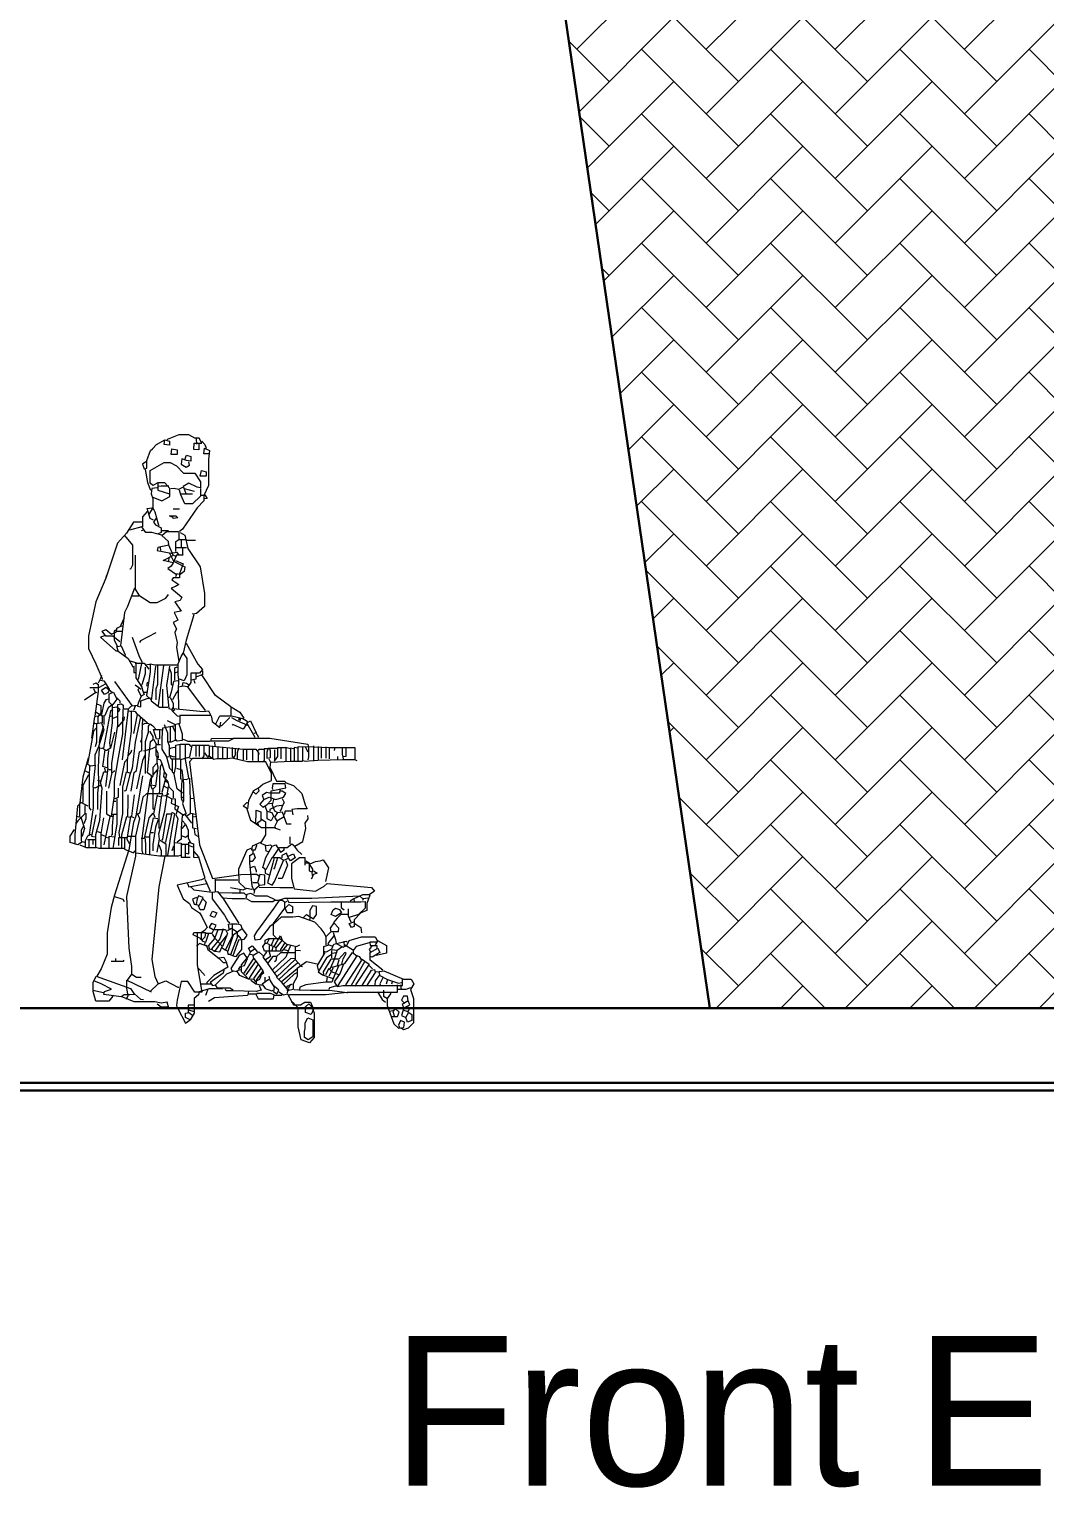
# Model space of a CAD drawing. Header units: inches. Extents: x 17.6 to 55, y 11.8 to 85.9.
# Drawn here: x 23.501 to 26.212, y 58.382 to 62.276 of the extents above; entities that cross this region are included whole.
import ezdxf

# ---------------------------------------------------------------- set-up
doc = ezdxf.new("R2010")
doc.units = ezdxf.units.IN
doc.header["$MEASUREMENT"] = 0
doc.layers.add('01-Text 1 100', color=250, linetype='Continuous')
doc.layers.add('HATCH F 1 100', color=7, linetype='Continuous', lineweight=0, true_color=0xc9c9c9)
doc.layers.add('WALL 1 100', color=250, linetype='Continuous', lineweight=30)
doc.styles.add('SS Projects_100_notes', font='bahnschrift.ttf', dxfattribs={"height": 0.4})

msp = doc.modelspace()

# ---------------------------------------------------------------- hatches: boundary and pattern name
at = {"layer": 'HATCH F 1 100'}
h = msp.add_hatch(dxfattribs=at)
h.set_pattern_fill('AR-HBONE', color=256, scale=0.0012, style=0)
h.set_pattern_definition([(45, (-1398.88951, -763.15725), (2e-17, 0.1724209175), [0.36576, -0.12192]), (135, (-1398.8033, -763.07104), (2e-17, 0.1724209175), [0.36576, -0.12192])])
h.paths.add_polyline_path([(25.3177, 59.6624), (29.1208, 59.6624), (29.1208, 64.1743), (29.0177, 60.3624), (26.2677, 60.3624), (26.2677, 62.2124), (29.0177, 62.2124), (29.1208, 64.1743), (24.865, 62.7638)])

# ---------------------------------------------------------------- linework, layer by layer
for points in [[(23.8123, 61.1206), (23.8028, 61.1144), (23.8075, 61.1017), (23.8146, 61.1033), (23.8146, 61.1238), (23.8249, 61.1506), (23.8296, 61.1553), (23.8406, 61.1664), (23.8627, 61.179), (23.8753, 61.1758), (23.8753, 61.1648), (23.8611, 61.1664), (23.8627, 61.179)], [(23.9533, 61.1679), (23.9533, 61.1522), (23.9399, 61.1537), (23.9415, 61.1703), (23.962, 61.1703), (23.9541, 61.1837), (23.9431, 61.1837), (23.9273, 61.1924), (23.9005, 61.1924), (23.869, 61.1805), (23.869, 61.179)], [(23.9462, 61.1821), (23.9478, 61.1679)], [(23.962, 61.1758), (23.9699, 61.1664), (23.973, 61.1569)], [(23.8816, 61.1553), (23.8958, 61.1522), (23.8958, 61.1404), (23.88, 61.1404), (23.8816, 61.1553)], [(23.9163, 61.127), (23.921, 61.138), (23.9321, 61.1348), (23.9321, 61.1222), (23.921, 61.1238), (23.9084, 61.1285), (23.9068, 61.1144), (23.9194, 61.1065), (23.9289, 61.1112), (23.9273, 61.1206)], [(23.9825, 61.1419), (23.9667, 61.1419), (23.9683, 61.1569), (23.9817, 61.1506), (23.9797, 61.127), (23.9797, 61.0576), (23.9667, 61.0308), (23.9588, 61.0308)], [(23.8107, 61.1002), (23.817, 61.0655), (23.8249, 61.045)], [(23.8312, 61.0261), (23.8548, 61.0166), (23.8761, 61.0277), (23.8761, 61.0497), (23.8627, 61.0647), (23.8438, 61.0647), (23.8312, 61.0576), (23.8241, 61.0639), (23.8241, 61.097), (23.8611, 61.1191), (23.8769, 61.1191), (23.8942, 61.1096), (23.9131, 61.0907), (23.9431, 61.0907), (23.9581, 61.0671), (23.9581, 61.0513), (23.9494, 61.0529), (23.9273, 61.0639), (23.9116, 61.0544), (23.9147, 61.0497)], [(23.9604, 61.097), (23.973, 61.0939), (23.973, 61.082), (23.9573, 61.082), (23.9604, 61.097)], [(23.8438, 61.0623), (23.8438, 61.045), (23.8753, 61.0355)], [(23.8422, 61.0513), (23.828, 61.0497), (23.8265, 61.0355), (23.8304, 61.0229), (23.8304, 60.9977), (23.8201, 60.9804)], [(23.8737, 61.0552), (23.8532, 61.0552), (23.8438, 61.0544)], [(23.9116, 61.0529), (23.899, 61.0466), (23.8879, 61.0497), (23.8785, 61.0481)], [(23.9581, 61.0497), (23.9581, 61.0292), (23.9368, 61.0088), (23.9163, 61.0088), (23.9053, 61.0324), (23.9021, 61.045)], [(23.9667, 61.0308), (23.9667, 61.0166), (23.9494, 60.9977), (23.91, 60.941), (23.9021, 60.9347)], [(23.9068, 61.0348), (23.9368, 61.0348)], [(23.9194, 61.0355), (23.9147, 61.0497), (23.9415, 61.0418)], [(23.9699, 61.0324), (23.9762, 61.0229), (23.9683, 61.0214)], [(23.8154, 60.9882), (23.8036, 60.9741), (23.8036, 60.9473)], [(23.8328, 60.9646), (23.8233, 60.9693), (23.8154, 60.9961), (23.828, 60.9977), (23.8328, 60.9946)], [(23.8312, 60.9977), (23.8359, 60.9867), (23.8454, 60.9552), (23.8469, 60.9504)], [(23.8848, 60.9953), (23.9021, 60.9953)], [(23.8028, 60.9591), (23.7792, 60.9591), (23.7602, 60.9299), (23.7366, 60.9031), (23.7051, 60.8101), (23.6783, 60.7471), (23.6594, 60.6557), (23.6594, 60.6226), (23.6783, 60.5816), (23.6956, 60.5422), (23.6956, 60.5391)], [(23.8548, 60.9252), (23.828, 60.9323), (23.8123, 60.9323), (23.8012, 60.9473), (23.7681, 60.9378)], [(23.8391, 60.9693), (23.8328, 60.9599), (23.8375, 60.952), (23.8532, 60.9441), (23.8532, 60.9315), (23.8454, 60.9284)], [(23.8816, 60.9725), (23.8753, 60.9764), (23.8926, 60.9764), (23.8974, 60.9709), (23.8848, 60.9693), (23.8832, 60.9772)], [(23.7555, 60.9236), (23.7768, 60.8984), (23.7768, 60.8448), (23.7713, 60.8338), (23.7697, 60.8338)], [(23.806, 60.9378), (23.7997, 60.9362)], [(23.8548, 60.937), (23.8722, 60.937)], [(23.8848, 60.8716), (23.8737, 60.8984), (23.8722, 60.9079), (23.8548, 60.9236), (23.8674, 60.9347), (23.899, 60.9347), (23.9005, 60.9299), (23.9005, 60.9142)], [(23.8919, 60.8811), (23.8919, 60.9079), (23.9005, 60.9134), (23.9179, 60.9134)], [(23.9037, 60.9315), (23.9163, 60.9252), (23.9242, 60.8889), (23.9573, 60.8401), (23.9691, 60.7692), (23.9691, 60.7345), (23.9478, 60.7156), (23.9384, 60.714), (23.9368, 60.7156)], [(23.9061, 60.911), (23.9061, 60.8937)], [(23.9194, 60.911), (23.9447, 60.911)], [(23.7839, 60.8716), (23.7839, 60.7802), (23.7933, 60.7644), (23.8233, 60.7447), (23.8422, 60.7447), (23.8659, 60.7566), (23.8722, 60.766)], [(23.8737, 60.8984), (23.8438, 60.8921), (23.8422, 60.8842), (23.88, 60.8764), (23.8942, 60.8795), (23.899, 60.8732)], [(23.8501, 60.8921), (23.8517, 60.8842)], [(23.91, 60.8905), (23.91, 60.8732), (23.9116, 60.8716), (23.8942, 60.8716), (23.8848, 60.8511), (23.858, 60.8574), (23.8864, 60.8716), (23.8926, 60.8685)], [(23.8737, 60.8653), (23.8722, 60.8543)], [(23.8753, 60.8764), (23.8864, 60.8558), (23.9163, 60.8401), (23.9147, 60.8275), (23.9037, 60.8196), (23.8942, 60.8212)], [(23.8911, 60.8921), (23.921, 60.8921)], [(23.8848, 60.8511), (23.88, 60.8417), (23.8706, 60.8354), (23.8942, 60.8196), (23.8911, 60.8133)], [(23.8911, 60.8574), (23.9116, 60.848), (23.9068, 60.8338), (23.9021, 60.8212), (23.9021, 60.8109), (23.8848, 60.8109), (23.8816, 60.8054), (23.9005, 60.7928), (23.8911, 60.7881), (23.88, 60.7833), (23.9084, 60.7597), (23.9037, 60.7503), (23.8895, 60.7471), (23.9068, 60.7219), (23.8958, 60.7203), (23.8879, 60.7187), (23.8942, 60.7061), (23.8974, 60.6982), (23.8848, 60.6919), (23.8942, 60.6746), (23.8895, 60.6651), (23.8958, 60.6383), (23.8942, 60.6257), (23.9005, 60.5879)], [(23.7098, 60.8212), (23.7051, 60.8133), (23.7067, 60.8117)], [(23.7823, 60.7833), (23.7634, 60.7345), (23.7555, 60.7187), (23.7461, 60.6447), (23.7445, 60.6305)], [(23.7933, 60.7621), (23.7744, 60.7621)], [(23.9399, 60.7124), (23.9194, 60.6447), (23.9116, 60.61)], [(23.7429, 60.6399), (23.724, 60.6549), (23.7051, 60.6549), (23.6956, 60.6683), (23.7051, 60.673), (23.7209, 60.6604), (23.7335, 60.6667), (23.735, 60.6762), (23.7476, 60.6825), (23.7492, 60.6809)], [(23.7319, 60.6714), (23.7272, 60.6683), (23.7272, 60.6447), (23.7366, 60.6273), (23.7461, 60.6289), (23.7571, 60.6052), (23.7571, 60.6037)], [(23.7492, 60.6675), (23.7335, 60.6675)], [(23.754, 60.7045), (23.7445, 60.6825)], [(23.7019, 60.6557), (23.6909, 60.6525), (23.7319, 60.6163), (23.7382, 60.6163), (23.735, 60.6273)], [(23.776, 60.6525), (23.7933, 60.6037), (23.8012, 60.5863), (23.7918, 60.5391)], [(23.8391, 60.6636), (23.7981, 60.6431), (23.7949, 60.6383)], [(23.9194, 60.6368), (23.951, 60.58), (23.9636, 60.5658), (23.9557, 60.5564), (23.9321, 60.5564), (23.9321, 60.5312), (23.9242, 60.5201)], [(23.7382, 60.6147), (23.765, 60.5958), (23.7776, 60.5737), (23.7823, 60.5753)], [(23.7697, 60.5895), (23.7855, 60.5848), (23.7855, 60.5438), (23.8012, 60.5186), (23.8028, 60.5107), (23.8075, 60.4996), (23.7997, 60.4949), (23.7918, 60.5123), (23.7933, 60.5154)], [(23.9005, 60.4602), (23.8997, 60.5123), (23.9001, 60.5375), (23.8988, 60.5532), (23.8988, 60.5816), (23.9068, 60.6005), (23.9116, 60.61), (23.9218, 60.5958), (23.9218, 60.5517), (23.9147, 60.5359), (23.9021, 60.5406)], [(23.6941, 60.5501), (23.6909, 60.5422), (23.6846, 60.5296)], [(23.78, 60.5737), (23.78, 60.558), (23.7839, 60.558)], [(23.7839, 60.5832), (23.8075, 60.5832), (23.8201, 60.5674)], [(23.8099, 60.5722), (23.8099, 60.5548), (23.8012, 60.5249), (23.7997, 60.5233)], [(23.8107, 60.5785), (23.8217, 60.58), (23.8233, 60.5785)], [(23.8974, 60.5777), (23.8359, 60.5777), (23.8233, 60.58), (23.8233, 60.5595), (23.8138, 60.4965), (23.8265, 60.4855)], [(23.8375, 60.5753), (23.8265, 60.4823), (23.8485, 60.4658), (23.8706, 60.4658)], [(23.843, 60.5769), (23.843, 60.5264), (23.8391, 60.5138), (23.8391, 60.4855)], [(23.8596, 60.5769), (23.8517, 60.517), (23.8454, 60.4697)], [(23.8753, 60.5753), (23.8674, 60.5233), (23.8737, 60.4618), (23.88, 60.4602)], [(23.8753, 60.569), (23.88, 60.5564), (23.88, 60.5264), (23.8816, 60.5249)], [(23.8895, 60.5375), (23.8895, 60.5706), (23.8958, 60.5737)], [(23.8974, 60.5595), (23.8895, 60.5564)], [(23.9455, 60.5564), (23.9455, 60.5406), (23.9336, 60.5375)], [(24.0392, 60.4665), (23.9983, 60.4965), (23.962, 60.5517), (23.9525, 60.5485), (23.9478, 60.5469)], [(23.9636, 60.5627), (23.9636, 60.5517)], [(23.6909, 60.5375), (23.7004, 60.5359), (23.7051, 60.528), (23.6862, 60.517), (23.6625, 60.517)], [(23.6767, 60.4413), (23.6854, 60.5075), (23.6854, 60.5249), (23.6783, 60.5296), (23.6704, 60.5264)], [(23.672, 60.5154), (23.6767, 60.5059)], [(23.7051, 60.528), (23.7145, 60.5138), (23.7114, 60.5044), (23.7019, 60.4996), (23.6941, 60.5107), (23.7051, 60.5186), (23.7224, 60.5059)], [(23.7287, 60.5343), (23.7744, 60.4697), (23.765, 60.4602), (23.754, 60.4602)], [(23.7839, 60.5249), (23.7997, 60.5138)], [(23.817, 60.5327), (23.8138, 60.5249), (23.8154, 60.5217)], [(23.8572, 60.4665), (23.8572, 60.5138)], [(23.8974, 60.5359), (23.8864, 60.5343), (23.88, 60.5059), (23.8753, 60.4918), (23.8706, 60.4918)], [(23.899, 60.5107), (23.8942, 60.5044), (23.8832, 60.4855)], [(23.9715, 60.4571), (23.9242, 60.5201), (23.9116, 60.5217), (23.9005, 60.5186)], [(23.91, 60.5233), (23.9116, 60.5312), (23.921, 60.5296), (23.9257, 60.5264)], [(23.9399, 60.5375), (23.9431, 60.5296)], [(23.6484, 60.4855), (23.6783, 60.5059), (23.6814, 60.5044)], [(23.6814, 60.4744), (23.6917, 60.4697), (23.6917, 60.4508), (23.6838, 60.4398), (23.6838, 60.424)], [(23.713, 60.487), (23.7051, 60.4855), (23.7004, 60.476), (23.6941, 60.4461)], [(23.7177, 60.3578), (23.7161, 60.3704), (23.7232, 60.424), (23.7232, 60.4697), (23.7145, 60.4792), (23.7145, 60.5012), (23.7256, 60.5059), (23.735, 60.487), (23.724, 60.4728), (23.7114, 60.4634), (23.7019, 60.4413), (23.6972, 60.4429)], [(23.7216, 60.2916), (23.7216, 60.3152), (23.7374, 60.4177), (23.7374, 60.4728), (23.7476, 60.4744), (23.7516, 60.4713), (23.7496, 60.4271), (23.7496, 60.394), (23.7382, 60.331), (23.7279, 60.268), (23.7279, 60.2285), (23.7193, 60.175)], [(23.735, 60.4902), (23.7429, 60.4823), (23.7429, 60.476)], [(23.7997, 60.4949), (23.7918, 60.476), (23.7902, 60.4681), (23.7989, 60.4665), (23.7989, 60.4823), (23.8154, 60.4886), (23.8249, 60.4902)], [(23.8075, 60.5059), (23.8138, 60.5059)], [(23.8769, 60.4918), (23.8848, 60.476), (23.8848, 60.4618), (23.9652, 60.4539), (23.9793, 60.4555), (23.9872, 60.4398), (23.9888, 60.4271), (24.0093, 60.4114), (24.0124, 60.4256)], [(23.683, 60.4413), (23.6751, 60.4398), (23.6673, 60.383)], [(23.6767, 60.4539), (23.6956, 60.4429), (23.6956, 60.424), (23.6807, 60.4208), (23.6807, 60.372), (23.6767, 60.3594)], [(23.724, 60.4587), (23.7177, 60.4555), (23.6988, 60.3562)], [(23.6996, 60.4413), (23.6996, 60.4193)], [(23.7161, 60.4429), (23.7224, 60.4413)], [(23.724, 60.465), (23.735, 60.4665), (23.7429, 60.4602), (23.7382, 60.4523)], [(23.735, 60.4398), (23.724, 60.435)], [(23.7382, 60.413), (23.754, 60.4319), (23.7555, 60.4398)], [(23.765, 60.4602), (23.7492, 60.3247)], [(23.7981, 60.4398), (23.7839, 60.372), (23.776, 60.3026), (23.7681, 60.2821), (23.7587, 60.2427), (23.754, 60.2412)], [(23.7634, 60.2932), (23.7634, 60.3231), (23.7737, 60.4019), (23.7737, 60.4555), (23.7839, 60.4539), (23.7886, 60.4461), (23.7792, 60.3956)], [(23.7666, 60.4555), (23.7729, 60.4539), (23.7744, 60.4523)], [(23.7886, 60.4697), (23.7744, 60.4681)], [(23.7839, 60.4681), (23.7792, 60.4571)], [(23.7886, 60.4476), (23.817, 60.424)], [(23.8028, 60.435), (23.8004, 60.3736), (23.8004, 60.3483)], [(23.8832, 60.465), (23.8816, 60.4571), (23.8958, 60.4429), (23.9021, 60.4413)], [(23.8895, 60.4587), (23.8832, 60.4539)], [(23.9856, 60.4437), (23.9029, 60.4437), (23.9029, 60.4224), (23.8926, 60.4193)], [(23.9983, 60.4193), (24.0093, 60.4421), (24.04, 60.4421), (24.04, 60.4665), (24.0629, 60.4523), (24.0739, 60.4366)], [(24.0361, 60.4382), (24.014, 60.4161), (24.0124, 60.4161)], [(24.0408, 60.4429), (24.0708, 60.435), (24.0802, 60.4303), (24.0834, 60.4271)], [(24.0408, 60.4382), (24.055, 60.4303), (24.0834, 60.4177)], [(24.0613, 60.4366), (24.0597, 60.4303)], [(24.0644, 60.435), (24.0629, 60.4287)], [(23.6799, 60.4098), (23.672, 60.4019), (23.6562, 60.3137), (23.6641, 60.3089), (23.6767, 60.3105), (23.6704, 60.2522), (23.6767, 60.2506), (23.6893, 60.2569), (23.6909, 60.2569)], [(23.672, 60.424), (23.6814, 60.4208)], [(23.6941, 60.424), (23.7004, 60.4051), (23.6862, 60.3594), (23.6759, 60.3373), (23.6759, 60.3121)], [(23.6988, 60.4161), (23.6893, 60.383), (23.6878, 60.3704), (23.6893, 60.3688)], [(23.7287, 60.3988), (23.7177, 60.3562), (23.7082, 60.3499), (23.7051, 60.3499)], [(23.8201, 60.4208), (23.8091, 60.4224), (23.8044, 60.4193)], [(23.8115, 60.2884), (23.8115, 60.3736), (23.8194, 60.3988), (23.8194, 60.4145), (23.8233, 60.4208), (23.8312, 60.4161), (23.8375, 60.4082)], [(23.8217, 60.4019), (23.8312, 60.3877), (23.8312, 60.3799)], [(23.8485, 60.4067), (23.8485, 60.3814), (23.8406, 60.3799), (23.8328, 60.4059), (23.8517, 60.4059), (23.8548, 60.4051)], [(23.8911, 60.4161), (23.8564, 60.4098), (23.8548, 60.383), (23.8548, 60.3531), (23.8674, 60.3326), (23.8737, 60.3341)], [(23.8611, 60.4193), (23.8698, 60.3972), (23.8698, 60.3751), (23.8745, 60.3625), (23.8745, 60.3373), (23.88, 60.3278), (23.9037, 60.3278), (23.9037, 60.3672)], [(23.869, 60.4303), (23.8903, 60.4193), (23.8903, 60.3767), (23.8785, 60.372), (23.8722, 60.372)], [(23.8769, 60.413), (23.8769, 60.3736)], [(23.8832, 60.4145), (23.8895, 60.4003)], [(23.9005, 60.4208), (23.9092, 60.394), (23.9092, 60.3767), (23.8958, 60.3751), (23.8911, 60.3799)], [(24.0818, 60.4224), (24.0723, 60.4067), (24.044, 60.4193), (24.0424, 60.4177)], [(24.1039, 60.3846), (24.0897, 60.4098), (24.0818, 60.424), (24.0912, 60.4287), (24.107, 60.3972)], [(24.1133, 60.3846), (24.107, 60.3972), (24.1007, 60.3956)], [(23.6885, 60.3594), (23.6866, 60.3436), (23.6848, 60.3042), (23.6855, 60.2601), (23.6835, 60.2364), (23.6835, 60.1923)], [(23.7051, 60.2538), (23.7114, 60.3026), (23.7051, 60.3042), (23.6972, 60.3073), (23.7035, 60.3515), (23.6956, 60.3562), (23.6909, 60.3546)], [(23.8012, 60.3814), (23.7981, 60.3736), (23.7997, 60.372)], [(23.8391, 60.3594), (23.828, 60.3546), (23.806, 60.3483)], [(23.8272, 60.2601), (23.8272, 60.2821), (23.817, 60.29), (23.8249, 60.3736), (23.8328, 60.3799), (23.8406, 60.3657), (23.8517, 60.3657)], [(23.8391, 60.3657), (23.8391, 60.3373), (23.8406, 60.3341)], [(23.8454, 60.3783), (23.8454, 60.3672)], [(23.8895, 60.3578), (23.8785, 60.3562), (23.8769, 60.3546)], [(23.91, 60.2364), (23.8958, 60.2475), (23.8879, 60.2869), (23.8926, 60.3073), (23.8926, 60.3641), (23.9037, 60.3665), (23.9273, 60.3665), (23.9321, 60.3609)], [(23.9116, 60.3799), (23.9242, 60.3751), (23.9841, 60.3751)], [(23.9171, 60.3657), (23.9171, 60.3263), (23.9257, 60.2774)], [(23.9809, 60.3633), (23.9352, 60.3633), (23.9289, 60.3326)], [(23.9904, 60.3609), (23.9904, 60.3286), (23.9588, 60.329), (23.9368, 60.329), (23.9289, 60.32), (23.9494, 60.1497), (23.9557, 60.0977), (23.9904, 60.0079), (24.066, 60.0189), (24.0912, 60.0197), (24.1086, 60.0197), (24.1133, 60.0158)], [(23.9455, 60.3641), (23.9455, 60.3341)], [(23.9549, 60.3641), (23.9549, 60.3341)], [(23.9667, 60.3625), (23.9667, 60.3357), (23.962, 60.3278)], [(23.9825, 60.3357), (23.9825, 60.3625), (24.0723, 60.3539), (24.1054, 60.3539), (24.1117, 60.3452), (24.1117, 60.3216)], [(24.0455, 60.3814), (24.0329, 60.3751), (23.9856, 60.3751), (23.9872, 60.3822), (24.044, 60.3826), (24.1433, 60.3826), (24.2441, 60.3672), (24.2465, 60.3562), (24.2465, 60.3326), (24.2441, 60.3247)], [(23.9951, 60.372), (23.9967, 60.3625)], [(24.0046, 60.3594), (24.0046, 60.3294)], [(24.0164, 60.3594), (24.0164, 60.3294)], [(24.029, 60.3578), (24.029, 60.3294)], [(24.0424, 60.3578), (24.0424, 60.3341), (24.0455, 60.3326)], [(24.0597, 60.3562), (24.0558, 60.3436), (24.0558, 60.3263)], [(24.1638, 60.3554), (24.1385, 60.3554), (24.1354, 60.3452), (24.1354, 60.3294), (24.1448, 60.331), (24.1448, 60.3483), (24.1433, 60.3546)], [(24.1559, 60.3515), (24.1559, 60.3216), (24.1645, 60.3341), (24.1645, 60.3578), (24.1858, 60.3578)], [(24.1724, 60.3578), (24.1724, 60.3278)], [(24.1984, 60.3546), (24.1858, 60.3578), (24.1858, 60.32)], [(24.2063, 60.3546), (24.1984, 60.3562), (24.1984, 60.3216)], [(24.2189, 60.3562), (24.2079, 60.3578), (24.2079, 60.32)], [(24.2189, 60.3216), (24.2189, 60.3602), (24.2615, 60.3598), (24.304, 60.358), (24.3355, 60.358)], [(24.2299, 60.3578), (24.2299, 60.3231), (24.2394, 60.3216), (24.2473, 60.3223), (24.2709, 60.3243), (24.3371, 60.3261), (24.3702, 60.3261), (24.375, 60.3231)], [(24.2378, 60.3594), (24.2441, 60.3467)], [(24.2599, 60.3625), (24.2599, 60.3216)], [(24.2725, 60.3609), (24.2725, 60.3231)], [(24.2804, 60.3594), (24.2804, 60.3294)], [(24.293, 60.3594), (24.293, 60.3294)], [(24.3017, 60.3578), (24.3017, 60.3278)], [(24.3166, 60.3578), (24.3151, 60.3499)], [(24.371, 60.3278), (24.371, 60.357), (24.3363, 60.357), (24.3363, 60.3404), (24.3387, 60.3278)], [(24.3458, 60.3562), (24.3458, 60.3341), (24.3387, 60.3326)], [(23.6578, 60.3294), (23.6436, 60.279), (23.635, 60.2033), (23.635, 60.175)], [(23.7122, 60.3499), (23.7102, 60.3278), (23.7102, 60.3058)], [(23.7634, 60.3278), (23.7555, 60.3184), (23.7429, 60.2569)], [(23.765, 60.3357), (23.7729, 60.3452), (23.7744, 60.3515)], [(23.7729, 60.2412), (23.7808, 60.2916), (23.787, 60.2963), (23.7949, 60.3467), (23.8012, 60.3499)], [(23.8107, 60.3389), (23.8028, 60.3231), (23.787, 60.2475)], [(23.8414, 60.3357), (23.8414, 60.3184), (23.8438, 60.3042), (23.8375, 60.2538), (23.8296, 60.2459), (23.8249, 60.2585), (23.8375, 60.2569)], [(23.8391, 60.3531), (23.8438, 60.3436), (23.8454, 60.3294)], [(23.8406, 60.3278), (23.8501, 60.3263), (23.8548, 60.3152), (23.8501, 60.3058), (23.8485, 60.2758), (23.8485, 60.2396), (23.8469, 60.2348)], [(23.8674, 60.3326), (23.8753, 60.3026), (23.8816, 60.2963)], [(23.8753, 60.3373), (23.8864, 60.3326), (23.8895, 60.3341)], [(23.8824, 60.3278), (23.8824, 60.2932), (23.8848, 60.2916)], [(23.9336, 60.3278), (23.9257, 60.331), (23.9045, 60.3247), (23.9045, 60.2743), (23.9194, 60.2727), (23.9289, 60.2758), (23.9297, 60.2443), (23.9301, 60.2175), (23.9301, 60.1828)], [(23.9683, 60.3436), (23.9762, 60.3341)], [(24.1117, 60.249), (24.1243, 60.2601), (24.1472, 60.2695), (24.1472, 60.2884), (24.1322, 60.32), (24.0834, 60.32), (24.0424, 60.3294), (24.0298, 60.3278), (24.0014, 60.3278), (23.9935, 60.3263), (23.9793, 60.3357), (23.9762, 60.3278)], [(24.0503, 60.3546), (24.0503, 60.3373), (24.0455, 60.3278)], [(24.0715, 60.3546), (24.0715, 60.3247)], [(24.081, 60.3546), (24.081, 60.3247)], [(24.0968, 60.3531), (24.0968, 60.3231)], [(24.1291, 60.3523), (24.1133, 60.3523), (24.1117, 60.3499)], [(24.1133, 60.3436), (24.1117, 60.3357)], [(24.1385, 60.3546), (24.1283, 60.3546), (24.1283, 60.3231), (24.1259, 60.3216)], [(24.1401, 60.3278), (24.1448, 60.3192), (24.2, 60.3211), (24.2299, 60.3211)], [(24.1448, 60.3184), (24.1433, 60.3058), (24.1606, 60.268), (24.1827, 60.268), (24.1842, 60.2648), (24.2063, 60.2569), (24.2284, 60.2348), (24.2378, 60.2049), (24.2426, 60.1939), (24.2158, 60.1939), (24.2016, 60.1923), (24.2047, 60.1781)], [(24.3245, 60.3247), (24.3245, 60.3341)], [(23.6594, 60.2853), (23.6515, 60.2695), (23.6436, 60.2569), (23.6405, 60.2585)], [(23.6484, 60.2963), (23.6594, 60.2916)], [(23.6617, 60.3089), (23.6606, 60.2821), (23.6606, 60.2096), (23.661, 60.197), (23.6657, 60.1907)], [(23.7555, 60.0883), (23.6878, 60.0883), (23.6783, 60.0914), (23.6783, 60.1261), (23.6893, 60.1639), (23.6956, 60.249), (23.6909, 60.2632), (23.7004, 60.2932), (23.7098, 60.2932)], [(23.8028, 60.2821), (23.7855, 60.175), (23.7792, 60.1576), (23.7666, 60.0851), (23.7287, 59.9638), (23.7193, 59.9307), (23.709, 59.8629), (23.709, 59.8061), (23.6925, 59.7667), (23.6814, 59.7478)], [(23.7019, 60.3026), (23.7035, 60.2947)], [(23.713, 60.2995), (23.7193, 60.2995)], [(23.713, 60.249), (23.7224, 60.2916), (23.7287, 60.2947), (23.7287, 60.2963)], [(23.7429, 60.1182), (23.7413, 60.1308), (23.7508, 60.1813), (23.7508, 60.2522), (23.7602, 60.2932), (23.7681, 60.29)], [(23.8406, 60.3152), (23.8304, 60.3042), (23.8304, 60.2821), (23.8233, 60.2727), (23.817, 60.2317), (23.8012, 60.1151), (23.8012, 60.0835), (23.8028, 60.0757)], [(23.8422, 60.2979), (23.8312, 60.2853), (23.8296, 60.2853)], [(23.8548, 60.3152), (23.8611, 60.2947), (23.8596, 60.2806), (23.8706, 60.2664), (23.8737, 60.2538)], [(23.8611, 60.2932), (23.8674, 60.2853), (23.8548, 60.238), (23.8564, 60.2317)], [(23.8879, 60.2869), (23.8864, 60.2916), (23.8895, 60.2916)], [(23.8942, 60.3026), (23.9084, 60.2979), (23.9131, 60.2616), (23.9131, 60.2159), (23.91, 60.2081), (23.9194, 60.1797)], [(23.6444, 60.2569), (23.644, 60.2317), (23.644, 60.2112)], [(23.6712, 60.249), (23.6712, 60.197), (23.661, 60.1261)], [(23.683, 60.2711), (23.6925, 60.268)], [(23.7075, 60.2412), (23.7075, 60.1813), (23.7177, 60.175), (23.724, 60.175)], [(23.7272, 60.2207), (23.739, 60.2254), (23.739, 60.249)], [(23.8304, 60.2459), (23.8304, 60.1955), (23.8328, 60.1923)], [(23.8422, 60.0788), (23.8485, 60.1135), (23.8469, 60.1277), (23.8627, 60.1876), (23.8722, 60.2538), (23.8848, 60.2412), (23.8848, 60.2238)], [(23.8596, 60.2553), (23.869, 60.2506)], [(23.8643, 60.268), (23.8706, 60.2648)], [(23.9084, 60.2711), (23.9061, 60.2412), (23.9061, 60.2254), (23.9068, 60.2238)], [(24.0975, 60.2396), (24.0865, 60.2159), (24.0849, 60.2081), (24.0834, 60.1939), (24.0723, 60.2017), (24.0818, 60.2112), (24.0834, 60.2112)], [(24.1117, 60.249), (24.0975, 60.2412), (24.1054, 60.2333), (24.1149, 60.2427), (24.1117, 60.249)], [(24.1275, 60.2191), (24.1165, 60.2065), (24.1243, 60.1986), (24.1354, 60.2049), (24.1464, 60.2175), (24.1464, 60.2427), (24.1858, 60.2506), (24.1842, 60.2609), (24.1511, 60.2609), (24.1496, 60.249), (24.1511, 60.2459)], [(24.17, 60.2459), (24.1685, 60.2356), (24.1433, 60.2356), (24.1338, 60.238), (24.1228, 60.2301), (24.1275, 60.2191), (24.1417, 60.2254), (24.159, 60.2191), (24.1795, 60.2254), (24.1858, 60.2348), (24.1764, 60.2412), (24.1716, 60.2412)], [(23.6578, 60.2017), (23.6389, 60.2112), (23.6294, 60.2017), (23.6223, 60.1261), (23.6223, 60.1025)], [(23.6491, 60.2033), (23.6491, 60.1813), (23.631, 60.1624), (23.6263, 60.156), (23.6247, 60.156)], [(23.735, 60.2207), (23.735, 60.1545), (23.7256, 60.0993), (23.724, 60.0883)], [(23.7256, 60.2144), (23.7319, 60.2144)], [(23.7642, 60.175), (23.7654, 60.2144), (23.7654, 60.2317)], [(23.7744, 60.175), (23.7823, 60.2317)], [(23.8548, 60.2341), (23.8375, 60.2345), (23.8138, 60.2345), (23.8044, 60.2254), (23.7949, 60.1828), (23.787, 60.1781)], [(23.8422, 60.2317), (23.8328, 60.1813), (23.8359, 60.1718)], [(23.8438, 60.2285), (23.8517, 60.227)], [(23.8477, 60.1419), (23.8477, 60.1781), (23.8548, 60.2301), (23.8674, 60.2285), (23.88, 60.2222), (23.8903, 60.2207), (23.8903, 60.2049), (23.8895, 60.1939), (23.9116, 60.1781)], [(23.8643, 60.2301), (23.8737, 60.2348)], [(23.8816, 60.2222), (23.88, 60.2096), (23.899, 60.2002), (23.8926, 60.1781), (23.8974, 60.1687), (23.8879, 60.1072), (23.8879, 60.0678)], [(23.9131, 60.227), (23.9068, 60.2207), (23.91, 60.2144)], [(23.9399, 60.2222), (23.9321, 60.2207)], [(24.1307, 60.2002), (24.1354, 60.1876), (24.148, 60.1844), (24.1527, 60.175), (24.1464, 60.1624), (24.1362, 60.1671), (24.1362, 60.1876)], [(24.148, 60.2081), (24.137, 60.2065)], [(24.1748, 60.2033), (24.1606, 60.2017), (24.1433, 60.1923), (24.1433, 60.1876)], [(24.1527, 60.2191), (24.1496, 60.2049), (24.1559, 60.1891), (24.1638, 60.1844), (24.1764, 60.186), (24.1874, 60.1545), (24.2, 60.1545)], [(24.1764, 60.2222), (24.1811, 60.2112), (24.1764, 60.2017), (24.1732, 60.1923), (24.17, 60.1876)], [(23.6279, 60.175), (23.6389, 60.1718), (23.6484, 60.1419), (23.642, 60.1214), (23.6405, 60.1198)], [(23.6523, 60.1828), (23.6523, 60.1671), (23.6468, 60.1545)], [(23.6783, 60.1781), (23.6673, 60.1214), (23.6767, 60.1198)], [(23.6988, 60.1702), (23.6917, 60.1277), (23.6917, 60.0914)], [(23.7161, 60.1734), (23.7004, 60.0977)], [(23.7248, 60.1781), (23.722, 60.1482), (23.722, 60.1245), (23.7193, 60.1229)], [(23.7209, 60.1797), (23.7366, 60.1797)], [(23.7484, 60.0883), (23.7484, 60.1245), (23.7618, 60.1734), (23.7697, 60.1718)], [(23.7886, 60.1828), (23.7949, 60.1687), (23.7847, 60.1214), (23.7847, 60.0678), (23.7602, 59.9606), (23.7666, 59.8219), (23.7737, 59.773), (23.7737, 59.7525)], [(23.7808, 60.1702), (23.7713, 60.1734), (23.7618, 60.1135), (23.7681, 60.1009)], [(23.8312, 60.1828), (23.8201, 60.1702), (23.8075, 60.1151), (23.7997, 60.1151)], [(23.8225, 60.0725), (23.8225, 60.1229), (23.8328, 60.1702), (23.8438, 60.1687)], [(23.8454, 60.1655), (23.8375, 60.145), (23.8304, 60.0993), (23.8304, 60.082)], [(23.8785, 60.1797), (23.8674, 60.1797), (23.8564, 60.1135), (23.8548, 60.1103)], [(23.8706, 60.0694), (23.8832, 60.1466), (23.8895, 60.1813), (23.8816, 60.1844), (23.8643, 60.1056), (23.8627, 60.104)], [(23.9352, 60.156), (23.9242, 60.1702), (23.9163, 60.1797), (23.9092, 60.175), (23.9064, 60.1434), (23.9064, 60.1135), (23.8958, 60.1056)], [(23.91, 60.1624), (23.9179, 60.1529), (23.9084, 60.1419)], [(23.9226, 60.1765), (23.9321, 60.1828), (23.9447, 60.1797)], [(23.9368, 60.1797), (23.9368, 60.1434), (23.9478, 60.1419)], [(23.9462, 60.1734), (23.9384, 60.1718)], [(24.0818, 60.1939), (24.0912, 60.1639), (24.107, 60.1545), (24.1117, 60.1545), (24.1117, 60.1497)], [(24.1716, 60.1371), (24.1543, 60.1434), (24.1212, 60.1434), (24.1046, 60.1545), (24.1066, 60.175), (24.1066, 60.1907), (24.1188, 60.186), (24.1188, 60.1624), (24.107, 60.1545)], [(24.1196, 60.1671), (24.1314, 60.1592), (24.1314, 60.1245), (24.118, 60.1025), (24.1338, 60.0961), (24.1448, 60.0977), (24.148, 60.0946)], [(24.1511, 60.0646), (24.1685, 60.0914), (24.189, 60.0914), (24.2016, 60.1009), (24.2095, 60.0946), (24.2315, 60.1072), (24.2394, 60.1419), (24.2378, 60.156), (24.2457, 60.1671), (24.2441, 60.1765)], [(24.1638, 60.1844), (24.1559, 60.1718), (24.1622, 60.1624), (24.1811, 60.1734)], [(24.1638, 60.1624), (24.1559, 60.1466), (24.1574, 60.1434)], [(24.2, 60.1876), (24.1842, 60.1876), (24.1811, 60.1781)], [(23.6468, 60.1497), (23.6397, 60.1371), (23.6397, 60.1119), (23.6405, 60.104), (23.631, 60.0977), (23.6105, 60.104), (23.6105, 60.1214), (23.6216, 60.1387)], [(23.6657, 60.1261), (23.6562, 60.1214), (23.6499, 60.1088), (23.6499, 60.093)], [(23.683, 60.134), (23.6909, 60.1308)], [(23.6925, 60.1261), (23.7035, 60.1214)], [(23.7145, 60.0898), (23.7145, 60.1214), (23.7272, 60.1198)], [(23.7634, 60.1214), (23.7855, 60.1214)], [(23.8265, 60.1308), (23.8328, 60.1308)], [(23.9068, 60.1229), (23.9179, 60.1182), (23.9242, 60.1229)], [(23.9179, 60.1529), (23.925, 60.1371), (23.925, 60.1166), (23.9305, 60.1056)], [(23.9415, 60.1403), (23.9431, 60.1261), (23.951, 60.1214)], [(23.6357, 60.0977), (23.6531, 60.0914), (23.6783, 60.0914)], [(23.642, 60.1072), (23.6484, 60.1056)], [(23.6562, 60.1127), (23.6767, 60.1127)], [(23.6602, 60.1119), (23.6602, 60.093)], [(23.6704, 60.1119), (23.6704, 60.0993)], [(23.7051, 60.1182), (23.713, 60.1166)], [(23.7602, 60.1166), (23.739, 60.1166), (23.739, 60.0961)], [(23.7555, 60.1151), (23.7555, 60.0867), (23.7792, 60.0772), (23.7839, 60.082)], [(23.8099, 60.1151), (23.8111, 60.0946), (23.8111, 60.0725)], [(23.8107, 60.1198), (23.8217, 60.1198)], [(23.8469, 60.0993), (23.8532, 60.082), (23.8532, 60.0694)], [(23.8501, 60.1103), (23.8651, 60.1009), (23.8651, 60.0694)], [(23.8864, 60.0946), (23.8816, 60.082)], [(23.8816, 60.0867), (23.8879, 60.0851)], [(23.8895, 60.104), (23.9061, 60.1025), (23.9061, 60.0654), (23.9305, 60.0654)], [(23.9257, 60.0993), (23.9084, 60.0993), (23.9068, 60.0961)], [(23.9171, 60.1009), (23.9171, 60.0662)], [(23.9194, 60.0757), (23.9265, 60.0741), (23.9265, 60.1056), (23.9392, 60.1009), (23.9392, 60.0804)], [(23.9289, 60.0961), (23.9368, 60.093)], [(24.0928, 60.0883), (24.0818, 60.0835), (24.0597, 60.0331), (24.0597, 60.0158)], [(24.118, 60.104), (24.096, 60.0946), (24.0944, 60.0851), (24.1039, 60.0851), (24.1086, 60.0961), (24.107, 60.0977)], [(24.0975, 60.0835), (24.0975, 60.0757)], [(24.1543, 60.0631), (24.1511, 60.0489), (24.137, 59.9969), (24.1496, 59.9905), (24.1559, 60), (24.1795, 60.0567), (24.17, 60.0631), (24.148, 60.0631), (24.1322, 60.0315), (24.1243, 60.0378), (24.1322, 60.0646), (24.1496, 60.0946), (24.159, 60.0977), (24.1653, 60.0883), (24.1716, 60.0788), (24.1811, 60.0851), (24.1811, 60.0898)], [(24.1307, 60.0961), (24.1322, 60.082), (24.1401, 60.0804)], [(24.1976, 60.1009), (24.1976, 60.1198)], [(24.2079, 60.0946), (24.2158, 60.0835), (24.2284, 60.0725)], [(23.7855, 60.0772), (23.8485, 60.0686), (23.899, 60.0686), (23.9053, 60.0709)], [(23.8627, 60.0678), (23.8469, 59.9858), (23.828, 59.7919), (23.8359, 59.7462), (23.8454, 59.7273)], [(23.9525, 60.0631), (23.9399, 60.0646), (23.9399, 60.0804), (23.9525, 60.0662), (23.9699, 60.0095), (23.9604, 60.0047), (23.8958, 59.9905), (23.9116, 59.9543), (23.9289, 59.9417), (23.9336, 59.9307), (23.9557, 59.9165), (23.962, 59.907), (23.9762, 59.8771), (23.9683, 59.8692), (23.9596, 59.8629), (23.9596, 59.8471), (23.9384, 59.8581), (23.9399, 59.8637), (23.9715, 59.8637), (23.9699, 59.8519), (23.962, 59.844), (23.9573, 59.8471)], [(24.1117, 59.9969), (24.1149, 59.989), (24.1007, 59.9764), (24.096, 59.989), (24.0897, 60.0489), (24.0897, 60.0694), (24.0991, 60.0757), (24.1039, 60.0646), (24.096, 60.0536), (24.0897, 60.0536)], [(24.1638, 60.0631), (24.1559, 60.0363), (24.1527, 60.0331)], [(24.1858, 60.0567), (24.1905, 60.0441), (24.1764, 60.0079), (24.1653, 60.0079)], [(24.1921, 60.0678), (24.2063, 60.0741), (24.211, 60.0631), (24.1984, 60.0552), (24.1921, 60.0646), (24.1874, 60.0757), (24.1748, 60.0694), (24.1748, 60.0631)], [(24.1921, 60.0615), (24.1795, 60.0567), (24.1779, 60.0583)], [(24.2378, 60.0441), (24.2378, 60.0638), (24.2221, 60.0638), (24.2008, 60.0473), (24.2008, 60.0079), (24.2079, 59.9811), (24.2646, 59.9748), (24.2883, 59.9874), (24.2962, 59.9953), (24.4144, 59.9842), (24.4222, 59.9748), (24.4081, 59.9645), (24.3907, 59.9645), (24.3655, 59.9527), (24.3576, 59.948)], [(24.2394, 60.0552), (24.2481, 60.0505), (24.2481, 60.0284), (24.2567, 60.0252), (24.2583, 60.0331), (24.2473, 60.0489), (24.2394, 60.0489)], [(24.2504, 60.0473), (24.2646, 60.0536), (24.2772, 60.0552), (24.2851, 60.0583), (24.2993, 60.0363), (24.2914, 60)], [(23.9699, 60.0063), (23.9746, 59.9953)], [(23.9975, 60.0063), (23.9975, 59.9748)], [(24.0605, 60.0142), (24.0605, 59.9984), (24.0771, 59.9827)], [(24.0897, 60.0363), (24.1023, 60.041), (24.107, 60.0284), (24.107, 60.0252)], [(24.1165, 59.9905), (24.1299, 59.9921), (24.1299, 60.0173), (24.1165, 60.0189), (24.1102, 59.9969), (24.0975, 59.9969)], [(24.1307, 60.0315), (24.1307, 60.0221), (24.1433, 60.0173)], [(24.2552, 60.0236), (24.2567, 60.0126), (24.2536, 60.0063)], [(24.2599, 60.0284), (24.2694, 60.0221), (24.2599, 60.0189), (24.2583, 60.0158)], [(23.9226, 59.9969), (23.9273, 59.9858), (23.9746, 59.9953), (23.9841, 59.9748)], [(23.9321, 59.9858), (23.9399, 59.9779), (23.9888, 59.9716), (24.003, 59.9732), (24.0172, 59.9567), (24.0424, 59.9547), (24.0755, 59.9547), (24.0818, 59.9543), (24.0944, 59.9464), (24.1511, 59.9464), (24.1574, 59.9511), (24.137, 59.9614), (24.1054, 59.9614), (24.0928, 59.9685), (24.0818, 59.9653), (24.0786, 59.9559)], [(23.9888, 59.9716), (23.9888, 59.9543), (24.0219, 59.9102), (24.0314, 59.8944), (24.0361, 59.8897)], [(24.0581, 60.004), (23.9983, 60.004), (23.9967, 60.0016)], [(24.0046, 59.9709), (24.0424, 59.9704), (24.0739, 59.9704), (24.0802, 59.9638)], [(24.0377, 59.9842), (24.0723, 59.9779), (24.0818, 59.9827), (24.0944, 59.9795), (24.096, 59.9811)], [(24.0629, 59.9779), (24.0629, 59.9716)], [(24.1023, 59.9764), (24.1007, 59.9685)], [(24.1149, 59.985), (24.17, 59.9846), (24.2047, 59.9846)], [(23.7287, 59.9606), (23.7508, 59.9527), (23.754, 59.9464)], [(23.9478, 59.9575), (23.9368, 59.9527), (23.9415, 59.9401), (23.9557, 59.937), (23.9652, 59.9575), (23.9525, 59.9622), (23.9494, 59.9543), (23.9462, 59.9401)], [(23.9652, 59.9527), (23.973, 59.9449), (23.9667, 59.9243), (23.9573, 59.9243), (23.9525, 59.9354)], [(24.0172, 59.9575), (24.0597, 59.8897), (24.0597, 59.8881)], [(24.293, 59.8534), (24.2883, 59.8629), (24.2804, 59.8739), (24.263, 59.8913), (24.2205, 59.907), (24.2047, 59.9054), (24.1732, 59.9054), (24.1543, 59.8881), (24.1433, 59.8802), (24.1165, 59.8455), (24.1039, 59.844), (24.1023, 59.855), (24.1086, 59.866), (24.1543, 59.9291), (24.17, 59.9511), (24.1827, 59.9559), (24.2552, 59.9559), (24.3828, 59.9622), (24.3923, 59.9527), (24.3907, 59.9496)], [(24.1819, 59.9449), (24.1819, 59.9291), (24.1519, 59.8881), (24.1519, 59.8581), (24.159, 59.8503), (24.159, 59.8487)], [(24.1574, 59.9504), (24.1764, 59.9504), (24.1842, 59.9449), (24.189, 59.948)], [(24.1937, 59.9385), (24.2039, 59.9338), (24.2039, 59.9165), (24.189, 59.9165), (24.1842, 59.9291), (24.1937, 59.9385)], [(24.189, 59.9527), (24.1937, 59.9441), (24.3056, 59.946), (24.386, 59.946), (24.3978, 59.9464), (24.3978, 59.9291), (24.3797, 59.9117), (24.3545, 59.9039)], [(24.2331, 59.9039), (24.241, 59.9117), (24.2599, 59.9007), (24.2678, 59.9117), (24.2678, 59.9338), (24.2567, 59.9354), (24.2496, 59.9228), (24.2496, 59.8991)], [(24.3182, 59.9291), (24.3292, 59.9259), (24.334, 59.9165), (24.3182, 59.907), (24.3072, 59.9117), (24.3119, 59.9243), (24.3182, 59.9291)], [(24.3332, 59.9464), (24.3332, 59.9307), (24.3419, 59.9243)], [(24.3521, 59.9275), (24.3521, 59.9086), (24.3592, 59.8928)], [(24.4096, 59.9638), (24.4018, 59.9417), (24.4018, 59.9228), (24.386, 59.9165), (24.3679, 59.8976), (24.3679, 59.8802), (24.3608, 59.8771), (24.3545, 59.8881), (24.3671, 59.8928)], [(24.3671, 59.9527), (24.3686, 59.9464)], [(24.4049, 59.9559), (24.3923, 59.9543)], [(23.973, 59.8621), (23.9888, 59.8621), (23.9998, 59.8834), (23.9872, 59.8881), (23.9809, 59.8786), (23.992, 59.8723), (24.025, 59.8723), (24.0298, 59.8613), (24.0172, 59.8266), (23.9967, 59.8487), (24.0046, 59.8692), (24.0046, 59.8723)], [(23.9904, 59.9212), (24.0014, 59.9165), (23.9951, 59.9039), (23.9841, 59.9086), (23.9904, 59.9212)], [(24.2938, 59.8314), (24.2938, 59.8534), (24.3072, 59.8668), (24.3261, 59.8668), (24.3277, 59.8755), (24.3135, 59.8897), (24.304, 59.8755), (24.3056, 59.866)], [(24.3513, 59.9125), (24.3324, 59.9125), (24.3229, 59.9023), (24.3135, 59.8913), (24.3135, 59.8897)], [(24.3702, 59.8881), (24.386, 59.8771), (24.3876, 59.8629)], [(23.9494, 59.8629), (23.9494, 59.7778), (23.962, 59.7045), (23.9431, 59.7045), (23.9242, 59.7336), (23.9068, 59.7336), (23.8958, 59.6832), (23.8942, 59.669), (23.8958, 59.6619), (23.8737, 59.6619), (23.869, 59.6777), (23.8532, 59.6757), (23.8359, 59.6787), (23.817, 59.6786), (23.7808, 59.6786), (23.7508, 59.6911), (23.7492, 59.6927)], [(23.9793, 59.8613), (23.9715, 59.8377), (23.9636, 59.8408), (23.9636, 59.844)], [(23.9888, 59.8597), (23.9967, 59.8487), (23.9793, 59.8298), (23.9809, 59.8203), (23.9872, 59.8187)], [(24.0187, 59.8739), (24.0093, 59.8471), (23.9872, 59.8203), (23.9935, 59.814), (23.9967, 59.8156)], [(24.0266, 59.855), (24.0077, 59.8314), (23.9967, 59.814), (24.0093, 59.8125), (24.0156, 59.8266)], [(24.0424, 59.885), (24.0424, 59.8534), (24.0235, 59.8172), (24.0156, 59.8219)], [(24.0345, 59.8739), (24.0329, 59.8865), (24.0392, 59.8873), (24.055, 59.8873), (24.0644, 59.885), (24.0692, 59.8739), (24.0455, 59.8566), (24.0314, 59.814), (24.0235, 59.8172)], [(24.0298, 59.8692), (24.0408, 59.8755), (24.0558, 59.866), (24.0558, 59.8503), (24.0377, 59.8046), (24.044, 59.803)], [(24.0692, 59.8739), (24.0818, 59.8566), (24.0739, 59.8455), (24.0597, 59.844), (24.044, 59.8014), (24.0534, 59.7998), (24.0684, 59.8187), (24.0684, 59.8455)], [(24.0581, 59.8566), (24.066, 59.8471)], [(24.1543, 59.8487), (24.1464, 59.8298), (24.1543, 59.8266), (24.1716, 59.855), (24.1764, 59.844), (24.159, 59.8235), (24.1559, 59.8266)], [(24.3135, 59.855), (24.2977, 59.8345), (24.2993, 59.8314)], [(24.3119, 59.8645), (24.3182, 59.8455), (24.3198, 59.8345), (24.3387, 59.825), (24.3482, 59.8298), (24.3545, 59.8424), (24.3876, 59.8526), (24.4238, 59.8526), (24.4301, 59.8408), (24.4238, 59.8314)], [(23.9778, 59.8266), (23.9557, 59.8345), (23.9494, 59.8282), (23.9478, 59.8282)], [(23.9699, 59.8377), (23.9683, 59.8314)], [(23.973, 59.8314), (23.9778, 59.8187), (24.0077, 59.7951), (24.0187, 59.7841), (24.025, 59.7841)], [(24.0298, 59.814), (24.0314, 59.8061), (24.0377, 59.8061)], [(24.0912, 59.8125), (24.0849, 59.7998), (24.0668, 59.7778), (24.0668, 59.7604), (24.0818, 59.7447), (24.0818, 59.7431)], [(24.1039, 59.8203), (24.0912, 59.8125), (24.0865, 59.8219), (24.096, 59.8282), (24.1086, 59.814), (24.1086, 59.8125)], [(24.0897, 59.8061), (24.1007, 59.8046), (24.1133, 59.8125), (24.1243, 59.803)], [(24.1827, 59.8377), (24.189, 59.8314), (24.1748, 59.814), (24.1291, 59.814), (24.1243, 59.8266), (24.1307, 59.8345), (24.1307, 59.844), (24.1401, 59.8479), (24.1685, 59.8479), (24.1764, 59.844), (24.1827, 59.8361), (24.1716, 59.8187), (24.1716, 59.8156)], [(24.1338, 59.8125), (24.1243, 59.7983), (24.137, 59.7825)], [(24.1417, 59.8471), (24.1354, 59.8345), (24.1307, 59.8345)], [(24.1409, 59.8298), (24.1409, 59.8125), (24.1448, 59.7998), (24.1307, 59.7904)], [(24.137, 59.8345), (24.1464, 59.8298)], [(24.2095, 59.8101), (24.1716, 59.8101), (24.1606, 59.7998), (24.1511, 59.7998), (24.137, 59.7809), (24.1606, 59.7478)], [(24.1511, 59.825), (24.148, 59.8156)], [(24.1984, 59.8298), (24.1921, 59.814), (24.1858, 59.7983), (24.1496, 59.7636)], [(24.159, 59.8235), (24.159, 59.814)], [(24.1811, 59.8187), (24.1905, 59.8156)], [(24.189, 59.8329), (24.2142, 59.8266), (24.2236, 59.8314)], [(24.211, 59.825), (24.211, 59.7919), (24.2268, 59.7746), (24.2299, 59.773)], [(24.211, 59.8172), (24.2252, 59.8156)], [(24.2898, 59.8109), (24.2694, 59.7762), (24.2725, 59.7636)], [(24.3355, 59.7794), (24.3387, 59.7935), (24.3466, 59.8077), (24.3434, 59.8109), (24.3277, 59.7927), (24.3056, 59.7927), (24.2851, 59.7589), (24.2867, 59.751)], [(24.2867, 59.814), (24.2946, 59.8125), (24.3087, 59.8203), (24.3135, 59.8329), (24.3466, 59.8408), (24.3497, 59.8392)], [(24.2875, 59.803), (24.2875, 59.8266), (24.3009, 59.8314), (24.3087, 59.8282)], [(24.3056, 59.7715), (24.3166, 59.773), (24.3434, 59.7809), (24.3639, 59.8109), (24.375, 59.8014), (24.3245, 59.7226), (24.3024, 59.7163), (24.3009, 59.7116)], [(24.3087, 59.8187), (24.3229, 59.8172), (24.3151, 59.7919), (24.304, 59.7683), (24.304, 59.7667)], [(24.308, 59.8156), (24.308, 59.7967)], [(24.3229, 59.8109), (24.3151, 59.8093), (24.3087, 59.8077)], [(24.3355, 59.825), (24.3229, 59.8156)], [(24.3403, 59.8408), (24.3419, 59.8266)], [(24.3434, 59.8314), (24.3639, 59.8187), (24.3655, 59.8187)], [(24.4081, 59.8361), (24.3734, 59.8266), (24.3655, 59.8156), (24.3655, 59.8109)], [(24.4159, 59.8298), (24.4081, 59.8187), (24.4128, 59.8109)], [(24.4285, 59.8385), (24.4096, 59.8385), (24.4112, 59.8298), (24.4285, 59.8298), (24.4285, 59.8219)], [(24.4443, 59.7636), (24.4112, 59.7904), (24.4112, 59.8109), (24.4317, 59.8219), (24.4364, 59.8109), (24.4159, 59.7983), (24.4112, 59.7998)], [(24.4301, 59.8424), (24.4545, 59.8298), (24.4545, 59.8093), (24.427, 59.803)], [(23.7193, 59.788), (23.7524, 59.788), (23.754, 59.7904)], [(23.7319, 59.7888), (23.7319, 59.7951)], [(24.0061, 59.7967), (24.0203, 59.7983), (24.0266, 59.7857), (24.0282, 59.7794), (24.0314, 59.7715), (23.9935, 59.7494), (23.9746, 59.7305), (23.9746, 59.7273)], [(24.0597, 59.7652), (24.0644, 59.773), (24.0755, 59.7762), (24.0834, 59.7951), (24.0739, 59.8093), (24.0613, 59.803), (24.0392, 59.7683), (24.0424, 59.762)], [(24.0975, 59.803), (24.0991, 59.7951), (24.0739, 59.7557)], [(24.1054, 59.7888), (24.0786, 59.751)], [(24.1007, 59.7951), (24.1117, 59.7794), (24.0865, 59.7399)], [(24.1117, 59.7794), (24.1243, 59.762), (24.107, 59.7368), (24.107, 59.7273)], [(24.1606, 59.7998), (24.159, 59.7888), (24.1559, 59.7857)], [(24.2095, 59.7951), (24.1984, 59.7935), (24.1559, 59.7557)], [(24.211, 59.7919), (24.1606, 59.7447), (24.1732, 59.7321), (24.2158, 59.7683), (24.2158, 59.7462), (24.2055, 59.7273), (24.2055, 59.7116), (24.1905, 59.7084), (24.189, 59.7021)], [(24.2173, 59.7825), (24.1921, 59.762), (24.1669, 59.7384)], [(24.2694, 59.7794), (24.241, 59.7857), (24.2158, 59.7683)], [(24.3261, 59.7746), (24.3151, 59.7478), (24.3087, 59.7313), (24.2914, 59.7313), (24.2394, 59.7242), (24.2236, 59.7179), (24.2221, 59.7116)], [(24.3072, 59.8046), (24.2946, 59.7967), (24.2725, 59.7589), (24.2835, 59.751), (24.3072, 59.7431), (24.3119, 59.7415)], [(24.3387, 59.7778), (24.3308, 59.7557), (24.3166, 59.7352), (24.3151, 59.7321), (24.3229, 59.7202), (24.3387, 59.723), (24.4971, 59.723), (24.4971, 59.7399)], [(24.3277, 59.7904), (24.3229, 59.7762)], [(24.375, 59.803), (24.3813, 59.7998), (24.3876, 59.7904), (24.345, 59.7242)], [(24.3876, 59.7935), (24.397, 59.7872), (24.3592, 59.721)], [(24.397, 59.7872), (24.4081, 59.7794), (24.3718, 59.7242), (24.3734, 59.721)], [(24.4081, 59.7762), (24.4175, 59.7667)], [(23.724, 59.6942), (23.713, 59.6808), (23.6783, 59.6808), (23.6712, 59.7068), (23.6712, 59.7305), (23.6799, 59.7478), (23.7713, 59.7147), (23.7823, 59.699), (23.7697, 59.6974), (23.754, 59.6974), (23.7461, 59.6927), (23.7004, 59.699), (23.7019, 59.7068), (23.7209, 59.7131), (23.6925, 59.7273), (23.6736, 59.7352)], [(23.7602, 59.6864), (23.765, 59.6958), (23.761, 59.7147), (23.761, 59.7368), (23.8265, 59.7053)], [(23.7634, 59.7368), (23.7744, 59.7525), (23.787, 59.7447), (23.7997, 59.7447)], [(23.8233, 59.7068), (23.8454, 59.7273), (23.8659, 59.7352), (23.8974, 59.7179), (23.9005, 59.7179)], [(23.9525, 59.7683), (23.9667, 59.7525), (23.9683, 59.7494)], [(24.0203, 59.7636), (24.0187, 59.7557), (23.9841, 59.7305), (23.9904, 59.7226), (23.9983, 59.7242)], [(24.0455, 59.71), (24.0361, 59.7155), (24.003, 59.7155), (23.9983, 59.7242), (24.0282, 59.7541), (24.0471, 59.762), (24.055, 59.7604)], [(24.0991, 59.7384), (24.0865, 59.7399), (24.0629, 59.7494), (24.055, 59.762), (24.0644, 59.7652)], [(24.0928, 59.7368), (24.1054, 59.7273), (24.118, 59.7242), (24.1228, 59.7242)], [(24.1196, 59.7699), (24.0991, 59.7415), (24.1039, 59.7336), (24.1165, 59.7399), (24.1196, 59.7494)], [(24.1243, 59.762), (24.1259, 59.7557), (24.118, 59.7494), (24.1165, 59.751)], [(24.1401, 59.7384), (24.1228, 59.7258), (24.1307, 59.7147), (24.1354, 59.7131), (24.148, 59.7084), (24.1511, 59.71)], [(24.1307, 59.7336), (24.1307, 59.7447)], [(24.1401, 59.7478), (24.1433, 59.7368), (24.1543, 59.7179), (24.1527, 59.7068), (24.1622, 59.7005), (24.1669, 59.71), (24.1543, 59.721)], [(24.1732, 59.7321), (24.1874, 59.7147), (24.1937, 59.7116)], [(24.2173, 59.7573), (24.2079, 59.7525), (24.1779, 59.7242)], [(24.3261, 59.751), (24.3087, 59.7589), (24.3009, 59.7683), (24.2914, 59.751)], [(24.2962, 59.7462), (24.2946, 59.7336)], [(24.3119, 59.7699), (24.3009, 59.7478)], [(24.3891, 59.7226), (24.4144, 59.7636), (24.4222, 59.7652), (24.4238, 59.7573), (24.4033, 59.7242), (24.4033, 59.7226)], [(24.4238, 59.7242), (24.4254, 59.7352), (24.4364, 59.751), (24.4349, 59.7604), (24.4474, 59.762), (24.4995, 59.7391), (24.52, 59.7391), (24.5278, 59.7273), (24.5184, 59.7116), (24.527, 59.6879), (24.527, 59.6233), (24.5121, 59.6091), (24.4995, 59.6044), (24.4947, 59.6075)], [(24.4254, 59.7604), (24.4333, 59.7589)], [(24.4364, 59.7494), (24.4569, 59.7384), (24.4538, 59.7258)], [(24.4459, 59.7447), (24.4364, 59.7273), (24.438, 59.7242)], [(24.4569, 59.7384), (24.4869, 59.7289), (24.4947, 59.7305)], [(24.4695, 59.7321), (24.4679, 59.7258)], [(23.6704, 59.71), (23.6988, 59.7037)], [(23.7823, 59.7005), (23.7981, 59.6864), (23.806, 59.6848)], [(24.0172, 59.7124), (23.9983, 59.7135), (23.9809, 59.7135), (23.9541, 59.7053), (23.9525, 59.6974), (23.9415, 59.6879), (23.9415, 59.6485), (23.9305, 59.6312), (23.9179, 59.6375), (23.9179, 59.6485), (23.9273, 59.6501), (23.9368, 59.6438)], [(23.9856, 59.7265), (23.9604, 59.7265)], [(23.9778, 59.7131), (23.973, 59.7005), (23.9715, 59.6958)], [(24.0865, 59.7068), (24.0834, 59.6958), (23.9951, 59.6895), (23.9793, 59.68)], [(24.1149, 59.7226), (24.1196, 59.71), (24.107, 59.7068), (24.0424, 59.7084), (24.0266, 59.7084), (24.025, 59.7131)], [(24.0865, 59.7005), (24.1054, 59.7005), (24.107, 59.6974)], [(24.107, 59.6974), (24.1117, 59.6871), (24.1527, 59.6871), (24.1543, 59.6974), (24.1448, 59.7013), (24.1086, 59.7013), (24.107, 59.6974)], [(24.1748, 59.6958), (24.1559, 59.6958)], [(24.1669, 59.7053), (24.1795, 59.6974), (24.1905, 59.7005), (24.2063, 59.6706), (24.2252, 59.6706), (24.2363, 59.6785), (24.252, 59.6785), (24.2599, 59.6595), (24.2536, 59.6454), (24.2386, 59.6501), (24.2386, 59.6659), (24.2473, 59.6737), (24.2552, 59.6659), (24.2615, 59.6485), (24.2615, 59.5839), (24.2489, 59.5697), (24.2268, 59.5776), (24.2189, 59.6123), (24.2189, 59.6627), (24.2079, 59.6737), (24.2031, 59.6785), (24.2, 59.6785)], [(24.1905, 59.7084), (24.189, 59.721), (24.2016, 59.7258), (24.2031, 59.7258)], [(24.1984, 59.7258), (24.1921, 59.7147)], [(24.4829, 59.7242), (24.4829, 59.7037), (24.3497, 59.7037), (24.293, 59.6974), (24.1968, 59.6974), (24.1937, 59.6958)], [(24.2079, 59.7116), (24.2205, 59.7108), (24.252, 59.7104), (24.3024, 59.7104), (24.3497, 59.7037), (24.3497, 59.7021)], [(24.4301, 59.7053), (24.4427, 59.6848), (24.4522, 59.6785)], [(24.4467, 59.71), (24.4467, 59.6942), (24.4569, 59.6879), (24.4664, 59.7005), (24.4648, 59.7053)], [(24.5184, 59.7163), (24.5058, 59.7116), (24.4853, 59.7116)], [(24.4916, 59.7242), (24.4932, 59.7116)], [(24.5121, 59.6816), (24.5105, 59.6942), (24.4995, 59.6942), (24.4947, 59.6832), (24.501, 59.6769)], [(23.8422, 59.6737), (23.8532, 59.6659), (23.8706, 59.6659)], [(23.8974, 59.6611), (23.9179, 59.6217), (23.9305, 59.6312)], [(23.9415, 59.6698), (23.925, 59.6698), (23.925, 59.6517)], [(23.9257, 59.658), (23.9399, 59.6533)], [(24.4561, 59.6879), (24.4561, 59.669), (24.4742, 59.6202), (24.4869, 59.6091), (24.501, 59.6107), (24.5026, 59.6249), (24.4916, 59.6296), (24.4869, 59.617), (24.49, 59.6091)], [(24.4711, 59.6548), (24.4616, 59.6533)], [(24.4664, 59.6399), (24.4837, 59.6399), (24.4884, 59.6517), (24.4774, 59.6611), (24.4711, 59.6533), (24.4758, 59.6391)], [(24.501, 59.6627), (24.4947, 59.6422), (24.5058, 59.6375), (24.5137, 59.6517), (24.4995, 59.6564)], [(24.5121, 59.6816), (24.4963, 59.6722), (24.501, 59.6627), (24.5168, 59.6706), (24.5121, 59.6816)], [(24.5121, 59.6659), (24.5137, 59.6564), (24.5105, 59.6533)], [(24.2441, 59.6359), (24.2575, 59.6312), (24.2575, 59.5855), (24.2457, 59.5776), (24.2355, 59.5839), (24.2355, 59.5997), (24.2378, 59.6075), (24.2378, 59.6233), (24.2441, 59.6359)], [(24.5137, 59.6501), (24.5223, 59.6454), (24.5223, 59.6296), (24.5105, 59.6249), (24.5058, 59.6375)]]:
    msp.add_lwpolyline(points, dxfattribs=at)
at = {"layer": 'WALL 1 100'}
msp.add_line((25.3177, 59.6624), (24.865, 62.7638), dxfattribs=at)
at = {"layer": 'WALL 1 100', "linetype": 'Continuous'}
for p, q in [((18.1285, 59.6624), (49.9698, 59.6624)), ((18.1285, 59.4624), (49.9698, 59.4624)), ((18.1285, 59.4424), (49.9698, 59.4424))]:
    msp.add_line(p, q, dxfattribs=at)

# ---------------------------------------------------------------- texts
at = {"layer": '01-Text 1 100', "insert": (24.4699, 58.7873), "char_height": 0.4, "attachment_point": 1, "style": 'SS Projects_100_notes'}
msp.add_mtext_dynamic_manual_height_columns('Front Elevation', width=372.450273, gutter_width=450, heights=[0], dxfattribs=at)

doc.saveas('drawing.dxf')
